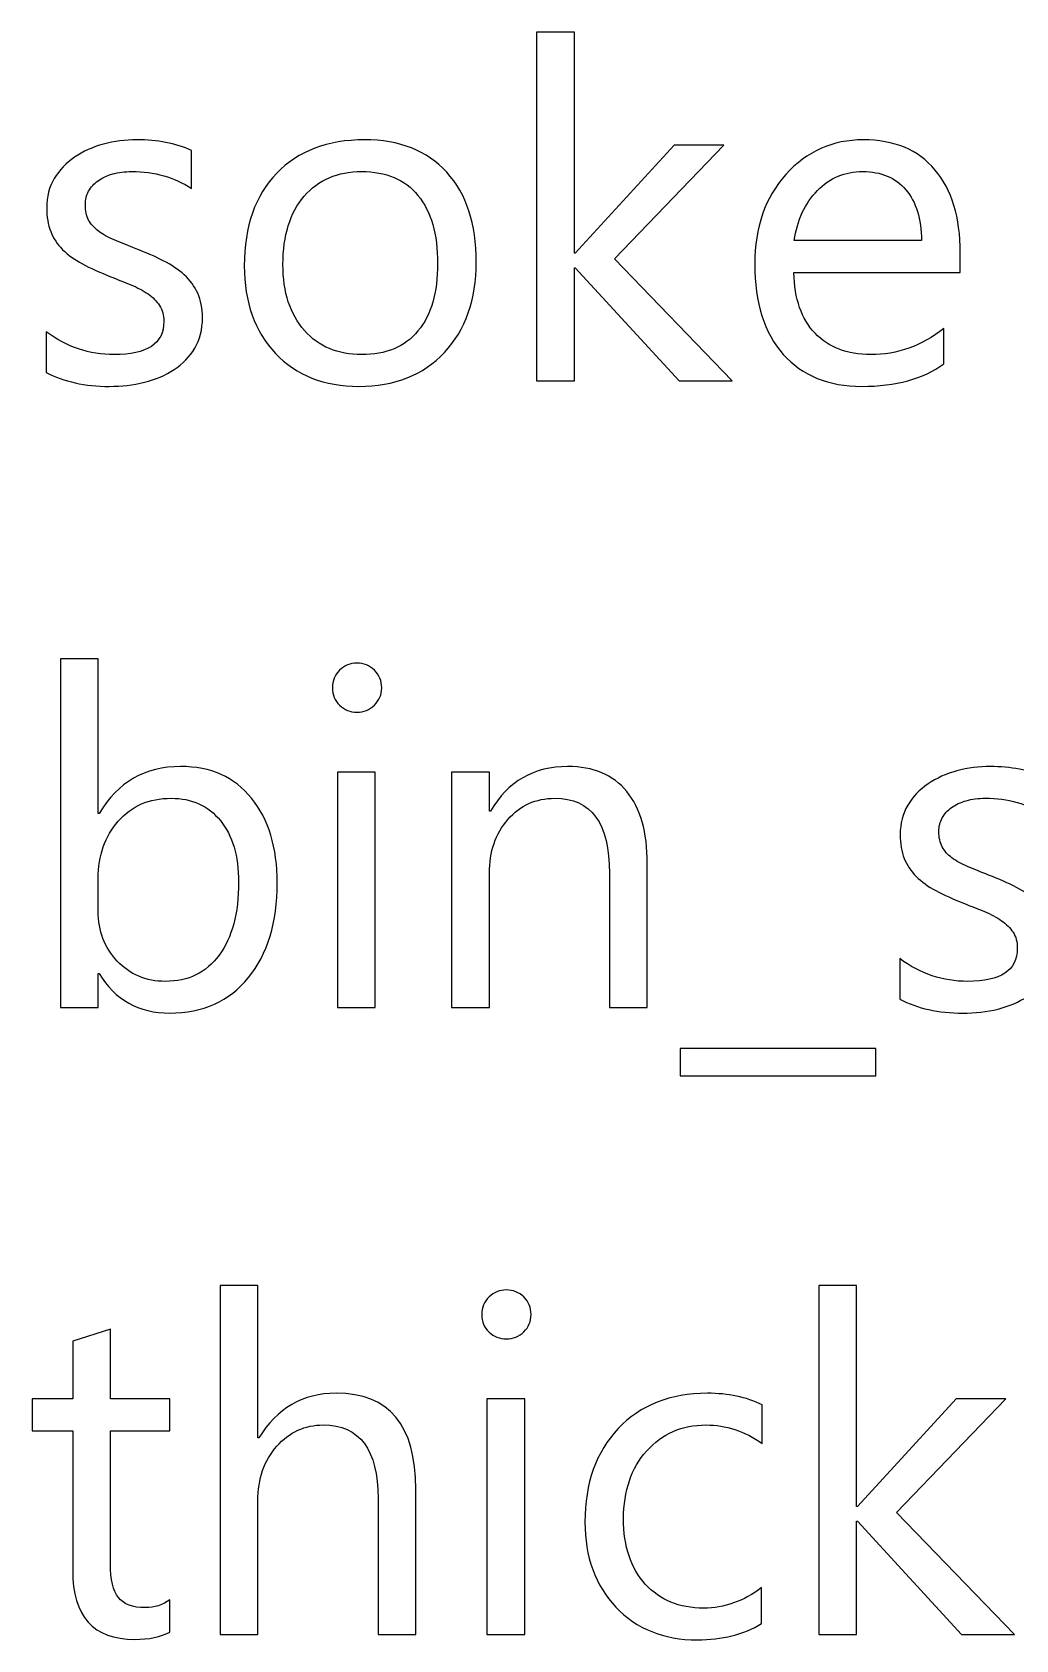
# Model space of a CAD drawing. Header units: centimetres. Extents: x -70 to 51, y -60 to 73.
# Drawn here: x 20.94 to 26.24, y -50.76 to -42.09 of the extents above; entities that cross this region are included whole.
import ezdxf

# ---------------------------------------------------------------- set-up
doc = ezdxf.new("R2010")
doc.units = ezdxf.units.CM
doc.header["$MEASUREMENT"] = 0
doc.layers.add('Layer 1', color=7, linetype='Continuous')

msp = doc.modelspace()

# ---------------------------------------------------------------- linework, layer by layer
at = {"layer": 'Layer 1'}
for points, knots in [([(24.70975, -43.97342), (24.70975, -43.97342), (24.42443, -43.97342), (24.42443, -43.97342), (24.42443, -43.97342), (24.42443, -43.97342), (23.86393, -43.3634), (23.86393, -43.3634), (23.86393, -43.3634), (23.86393, -43.3634), (23.85885, -43.3634), (23.85885, -43.3634), (23.85885, -43.3634), (23.85885, -43.3634), (23.85885, -43.97342), (23.85885, -43.97342), (23.85885, -43.97342), (23.85885, -43.97342), (23.65523, -43.97342), (23.65523, -43.97342), (23.65523, -43.97342), (23.65523, -43.97342), (23.65523, -42.0934), (23.65523, -42.0934), (23.65523, -42.0934), (23.65523, -42.0934), (23.85885, -42.0934), (23.85885, -42.0934), (23.85885, -42.0934), (23.85885, -42.0934), (23.85885, -43.28508), (23.85885, -43.28508), (23.85885, -43.28508), (23.85885, -43.28508), (23.86393, -43.28508), (23.86393, -43.28508), (23.86393, -43.28508), (23.86393, -43.28508), (24.39691, -42.70342), (24.39691, -42.70342), (24.39691, -42.70342), (24.39691, -42.70342), (24.66361, -42.70342), (24.66361, -42.70342), (24.66361, -42.70342), (24.66361, -42.70342), (24.07475, -43.31598), (24.07475, -43.31598), (24.07475, -43.31598), (24.07475, -43.31598), (24.70975, -43.97342), (24.70975, -43.97342)], [0, 0, 0, 0, 0.0714286, 0.0714286, 0.0714286, 0.0714286, 0.1428571, 0.1428571, 0.1428571, 0.1428571, 0.2142857, 0.2142857, 0.2142857, 0.2142857, 0.2857143, 0.2857143, 0.2857143, 0.2857143, 0.3571429, 0.3571429, 0.3571429, 0.3571429, 0.4285714, 0.4285714, 0.4285714, 0.4285714, 0.5, 0.5, 0.5, 0.5, 0.5714286, 0.5714286, 0.5714286, 0.5714286, 0.6428571, 0.6428571, 0.6428571, 0.6428571, 0.7142857, 0.7142857, 0.7142857, 0.7142857, 0.7857143, 0.7857143, 0.7857143, 0.7857143, 0.8571429, 0.8571429, 0.8571429, 0.8571429, 1, 1, 1, 1]), ([(21.01236, -43.9277), (21.01236, -43.9277), (21.01236, -43.70926), (21.01236, -43.70926), (21.01236, -43.70926), (21.12285, -43.79096), (21.24519, -43.83203), (21.37812, -43.83203), (21.37812, -43.83203), (21.55676, -43.83203), (21.64609, -43.77234), (21.64609, -43.65338), (21.64609, -43.65338), (21.64609, -43.61951), (21.63847, -43.59073), (21.62323, -43.56744), (21.62323, -43.56744), (21.60756, -43.54374), (21.58724, -43.52299), (21.561, -43.50479), (21.561, -43.50479), (21.53517, -43.48659), (21.50427, -43.47008), (21.46913, -43.45568), (21.46913, -43.45568), (21.434, -43.44129), (21.39632, -43.42605), (21.35568, -43.41039), (21.35568, -43.41039), (21.29938, -43.38795), (21.25027, -43.36551), (21.20751, -43.34265), (21.20751, -43.34265), (21.16518, -43.32022), (21.12962, -43.29439), (21.10083, -43.26603), (21.10083, -43.26603), (21.07247, -43.23724), (21.05088, -43.20507), (21.03649, -43.16866), (21.03649, -43.16866), (21.02209, -43.13226), (21.0149, -43.0895), (21.0149, -43.04082), (21.0149, -43.04082), (21.0149, -42.98113), (21.02844, -42.92863), (21.05554, -42.88249), (21.05554, -42.88249), (21.08305, -42.83677), (21.11946, -42.79825), (21.16476, -42.76734), (21.16476, -42.76734), (21.21048, -42.73644), (21.26212, -42.71273), (21.32054, -42.69707), (21.32054, -42.69707), (21.37854, -42.68141), (21.43908, -42.67379), (21.50088, -42.67379), (21.50088, -42.67379), (21.61095, -42.67379), (21.70916, -42.69284), (21.79595, -42.73051), (21.79595, -42.73051), (21.79595, -42.73051), (21.79595, -42.93668), (21.79595, -42.93668), (21.79595, -42.93668), (21.70281, -42.87529), (21.59529, -42.84481), (21.47379, -42.84481), (21.47379, -42.84481), (21.43569, -42.84481), (21.4014, -42.84905), (21.3705, -42.85794), (21.3705, -42.85794), (21.34002, -42.8664), (21.31377, -42.87868), (21.29176, -42.89434), (21.29176, -42.89434), (21.27017, -42.91001), (21.25323, -42.92906), (21.24096, -42.95065), (21.24096, -42.95065), (21.2291, -42.97266), (21.22318, -42.99679), (21.22318, -43.02346), (21.22318, -43.02346), (21.22318, -43.05648), (21.2291, -43.084), (21.24096, -43.10643), (21.24096, -43.10643), (21.25323, -43.12887), (21.27059, -43.14877), (21.29387, -43.16612), (21.29387, -43.16612), (21.31673, -43.18348), (21.3451, -43.19914), (21.37812, -43.21311), (21.37812, -43.21311), (21.41114, -43.22708), (21.44881, -43.24232), (21.49115, -43.25883), (21.49115, -43.25883), (21.54703, -43.28042), (21.59783, -43.30244), (21.64228, -43.3253), (21.64228, -43.3253), (21.68673, -43.34816), (21.72483, -43.37356), (21.75658, -43.40234), (21.75658, -43.40234), (21.7879, -43.43071), (21.81203, -43.46373), (21.82897, -43.50098), (21.82897, -43.50098), (21.8459, -43.53823), (21.85437, -43.58226), (21.85437, -43.63348), (21.85437, -43.63348), (21.85437, -43.69656), (21.8404, -43.75117), (21.81288, -43.79731), (21.81288, -43.79731), (21.78494, -43.84346), (21.74811, -43.88198), (21.70197, -43.91246), (21.70197, -43.91246), (21.6554, -43.94336), (21.60206, -43.9658), (21.54195, -43.98104), (21.54195, -43.98104), (21.48141, -43.99586), (21.41833, -44.00305), (21.35187, -44.00305), (21.35187, -44.00305), (21.22148, -44.00305), (21.10803, -43.97808), (21.01236, -43.9277)], [0, 0, 0, 0, 0.0277778, 0.0277778, 0.0277778, 0.0277778, 0.0555556, 0.0555556, 0.0555556, 0.0555556, 0.0833333, 0.0833333, 0.0833333, 0.0833333, 0.1111111, 0.1111111, 0.1111111, 0.1111111, 0.1388889, 0.1388889, 0.1388889, 0.1388889, 0.1666667, 0.1666667, 0.1666667, 0.1666667, 0.1944444, 0.1944444, 0.1944444, 0.1944444, 0.2222222, 0.2222222, 0.2222222, 0.2222222, 0.25, 0.25, 0.25, 0.25, 0.2777778, 0.2777778, 0.2777778, 0.2777778, 0.3055556, 0.3055556, 0.3055556, 0.3055556, 0.3333333, 0.3333333, 0.3333333, 0.3333333, 0.3611111, 0.3611111, 0.3611111, 0.3611111, 0.3888889, 0.3888889, 0.3888889, 0.3888889, 0.4166667, 0.4166667, 0.4166667, 0.4166667, 0.4444444, 0.4444444, 0.4444444, 0.4444444, 0.4722222, 0.4722222, 0.4722222, 0.4722222, 0.5, 0.5, 0.5, 0.5, 0.5277778, 0.5277778, 0.5277778, 0.5277778, 0.5555556, 0.5555556, 0.5555556, 0.5555556, 0.5833333, 0.5833333, 0.5833333, 0.5833333, 0.6111111, 0.6111111, 0.6111111, 0.6111111, 0.6388889, 0.6388889, 0.6388889, 0.6388889, 0.6666667, 0.6666667, 0.6666667, 0.6666667, 0.6944444, 0.6944444, 0.6944444, 0.6944444, 0.7222222, 0.7222222, 0.7222222, 0.7222222, 0.75, 0.75, 0.75, 0.75, 0.7777778, 0.7777778, 0.7777778, 0.7777778, 0.8055556, 0.8055556, 0.8055556, 0.8055556, 0.8333333, 0.8333333, 0.8333333, 0.8333333, 0.8611111, 0.8611111, 0.8611111, 0.8611111, 0.8888889, 0.8888889, 0.8888889, 0.8888889, 0.9166667, 0.9166667, 0.9166667, 0.9166667, 0.9444444, 0.9444444, 0.9444444, 0.9444444, 1, 1, 1, 1]), ([(22.69765, -44.00305), (22.51011, -44.00305), (22.36025, -43.94379), (22.24807, -43.82525), (22.24807, -43.82525), (22.13631, -43.70672), (22.08001, -43.54924), (22.08001, -43.35324), (22.08001, -43.35324), (22.08001, -43.13988), (22.13843, -42.97351), (22.25484, -42.85328), (22.25484, -42.85328), (22.37168, -42.73348), (22.52916, -42.67379), (22.72771, -42.67379), (22.72771, -42.67379), (22.91694, -42.67379), (23.06468, -42.73178), (23.17094, -42.84862), (23.17094, -42.84862), (23.27719, -42.96504), (23.33011, -43.12675), (23.33011, -43.33334), (23.33011, -43.33334), (23.33011, -43.53612), (23.27296, -43.69825), (23.15866, -43.82017), (23.15866, -43.82017), (23.04394, -43.94209), (22.89027, -44.00305), (22.69765, -44.00305)], [0, 0, 0, 0, 0.1111111, 0.1111111, 0.1111111, 0.1111111, 0.2222222, 0.2222222, 0.2222222, 0.2222222, 0.3333333, 0.3333333, 0.3333333, 0.3333333, 0.4444444, 0.4444444, 0.4444444, 0.4444444, 0.5555556, 0.5555556, 0.5555556, 0.5555556, 0.6666667, 0.6666667, 0.6666667, 0.6666667, 0.7777778, 0.7777778, 0.7777778, 0.7777778, 1, 1, 1, 1]), ([(25.93827, -43.38922), (25.93827, -43.38922), (25.04165, -43.38922), (25.04165, -43.38922), (25.04165, -43.38922), (25.04503, -43.53061), (25.08313, -43.63983), (25.15595, -43.71688), (25.15595, -43.71688), (25.22876, -43.7935), (25.32867, -43.83203), (25.45609, -43.83203), (25.45609, -43.83203), (25.59918, -43.83203), (25.73041, -43.78504), (25.85064, -43.69063), (25.85064, -43.69063), (25.85064, -43.69063), (25.85064, -43.88156), (25.85064, -43.88156), (25.85064, -43.88156), (25.73888, -43.96284), (25.59113, -44.00305), (25.40783, -44.00305), (25.40783, -44.00305), (25.22834, -44.00305), (25.08737, -43.94548), (24.98492, -43.83033), (24.98492, -43.83033), (24.88205, -43.71476), (24.83083, -43.55263), (24.83083, -43.3435), (24.83083, -43.3435), (24.83083, -43.1458), (24.88713, -42.98494), (24.99889, -42.86048), (24.99889, -42.86048), (25.11107, -42.73602), (25.25035, -42.67379), (25.4163, -42.67379), (25.4163, -42.67379), (25.58267, -42.67379), (25.71094, -42.72755), (25.80195, -42.83508), (25.80195, -42.83508), (25.89297, -42.94218), (25.93827, -43.09162), (25.93827, -43.28254), (25.93827, -43.28254), (25.93827, -43.28254), (25.93827, -43.38922), (25.93827, -43.38922)], [0, 0, 0, 0, 0.0714286, 0.0714286, 0.0714286, 0.0714286, 0.1428571, 0.1428571, 0.1428571, 0.1428571, 0.2142857, 0.2142857, 0.2142857, 0.2142857, 0.2857143, 0.2857143, 0.2857143, 0.2857143, 0.3571429, 0.3571429, 0.3571429, 0.3571429, 0.4285714, 0.4285714, 0.4285714, 0.4285714, 0.5, 0.5, 0.5, 0.5, 0.5714286, 0.5714286, 0.5714286, 0.5714286, 0.6428571, 0.6428571, 0.6428571, 0.6428571, 0.7142857, 0.7142857, 0.7142857, 0.7142857, 0.7857143, 0.7857143, 0.7857143, 0.7857143, 0.8571429, 0.8571429, 0.8571429, 0.8571429, 1, 1, 1, 1]), ([(22.71247, -42.84481), (22.58208, -42.84481), (22.47879, -42.88926), (22.40259, -42.97816), (22.40259, -42.97816), (22.32639, -43.06706), (22.28829, -43.18941), (22.28829, -43.34604), (22.28829, -43.34604), (22.28829, -43.49632), (22.32681, -43.61486), (22.40386, -43.70164), (22.40386, -43.70164), (22.4809, -43.78842), (22.58377, -43.83203), (22.71247, -43.83203), (22.71247, -43.83203), (22.84412, -43.83203), (22.9453, -43.78927), (23.016, -43.70418), (23.016, -43.70418), (23.08669, -43.61909), (23.12183, -43.49802), (23.12183, -43.34096), (23.12183, -43.34096), (23.12183, -43.18221), (23.08669, -43.05987), (23.016, -42.97393), (23.016, -42.97393), (22.9453, -42.88757), (22.84412, -42.84481), (22.71247, -42.84481)], [0, 0, 0, 0, 0.1111111, 0.1111111, 0.1111111, 0.1111111, 0.2222222, 0.2222222, 0.2222222, 0.2222222, 0.3333333, 0.3333333, 0.3333333, 0.3333333, 0.4444444, 0.4444444, 0.4444444, 0.4444444, 0.5555556, 0.5555556, 0.5555556, 0.5555556, 0.6666667, 0.6666667, 0.6666667, 0.6666667, 0.7777778, 0.7777778, 0.7777778, 0.7777778, 1, 1, 1, 1]), ([(25.72999, -43.21692), (25.72914, -43.09966), (25.70078, -43.00822), (25.64532, -42.9426), (25.64532, -42.9426), (25.58944, -42.87741), (25.51197, -42.84481), (25.41249, -42.84481), (25.41249, -42.84481), (25.31681, -42.84481), (25.23511, -42.8791), (25.16822, -42.94768), (25.16822, -42.94768), (25.10134, -43.01626), (25.05985, -43.10601), (25.04419, -43.21692), (25.04419, -43.21692), (25.04419, -43.21692), (25.72999, -43.21692), (25.72999, -43.21692)], [0, 0, 0, 0, 0.1666667, 0.1666667, 0.1666667, 0.1666667, 0.3333333, 0.3333333, 0.3333333, 0.3333333, 0.5, 0.5, 0.5, 0.5, 0.6666667, 0.6666667, 0.6666667, 0.6666667, 1, 1, 1, 1]), ([(21.29768, -47.16831), (21.29768, -47.16831), (21.2926, -47.16831), (21.2926, -47.16831), (21.2926, -47.16831), (21.2926, -47.16831), (21.2926, -47.35204), (21.2926, -47.35204), (21.2926, -47.35204), (21.2926, -47.35204), (21.08898, -47.35204), (21.08898, -47.35204), (21.08898, -47.35204), (21.08898, -47.35204), (21.08898, -45.47202), (21.08898, -45.47202), (21.08898, -45.47202), (21.08898, -45.47202), (21.2926, -45.47202), (21.2926, -45.47202), (21.2926, -45.47202), (21.2926, -45.47202), (21.2926, -46.30514), (21.2926, -46.30514), (21.2926, -46.30514), (21.2926, -46.30514), (21.29768, -46.30514), (21.29768, -46.30514), (21.29768, -46.30514), (21.39759, -46.13665), (21.54406, -46.05241), (21.73668, -46.05241), (21.73668, -46.05241), (21.89924, -46.05241), (22.02709, -46.10913), (22.11895, -46.22301), (22.11895, -46.22301), (22.21124, -46.33646), (22.25738, -46.48886), (22.25738, -46.67979), (22.25738, -46.67979), (22.25738, -46.8923), (22.20573, -47.06248), (22.10244, -47.19033), (22.10244, -47.19033), (21.99915, -47.31775), (21.85775, -47.38167), (21.67826, -47.38167), (21.67826, -47.38167), (21.5102, -47.38167), (21.38362, -47.31055), (21.29768, -47.16831)], [0, 0, 0, 0, 0.0714286, 0.0714286, 0.0714286, 0.0714286, 0.1428571, 0.1428571, 0.1428571, 0.1428571, 0.2142857, 0.2142857, 0.2142857, 0.2142857, 0.2857143, 0.2857143, 0.2857143, 0.2857143, 0.3571429, 0.3571429, 0.3571429, 0.3571429, 0.4285714, 0.4285714, 0.4285714, 0.4285714, 0.5, 0.5, 0.5, 0.5, 0.5714286, 0.5714286, 0.5714286, 0.5714286, 0.6428571, 0.6428571, 0.6428571, 0.6428571, 0.7142857, 0.7142857, 0.7142857, 0.7142857, 0.7857143, 0.7857143, 0.7857143, 0.7857143, 0.8571429, 0.8571429, 0.8571429, 0.8571429, 1, 1, 1, 1]), ([(22.68622, -45.75946), (22.65024, -45.75946), (22.61891, -45.74718), (22.59351, -45.72221), (22.59351, -45.72221), (22.56769, -45.69765), (22.55499, -45.66633), (22.55499, -45.62823), (22.55499, -45.62823), (22.55499, -45.59013), (22.56769, -45.55838), (22.59351, -45.5334), (22.59351, -45.5334), (22.61891, -45.508), (22.65024, -45.4953), (22.68622, -45.4953), (22.68622, -45.4953), (22.72347, -45.4953), (22.75522, -45.508), (22.78147, -45.5334), (22.78147, -45.5334), (22.80729, -45.55838), (22.82042, -45.59013), (22.82042, -45.62823), (22.82042, -45.62823), (22.82042, -45.66463), (22.80729, -45.69554), (22.78147, -45.72094), (22.78147, -45.72094), (22.75522, -45.74676), (22.72347, -45.75946), (22.68622, -45.75946)], [0, 0, 0, 0, 0.1111111, 0.1111111, 0.1111111, 0.1111111, 0.2222222, 0.2222222, 0.2222222, 0.2222222, 0.3333333, 0.3333333, 0.3333333, 0.3333333, 0.4444444, 0.4444444, 0.4444444, 0.4444444, 0.5555556, 0.5555556, 0.5555556, 0.5555556, 0.6666667, 0.6666667, 0.6666667, 0.6666667, 0.7777778, 0.7777778, 0.7777778, 0.7777778, 1, 1, 1, 1]), ([(22.7857, -47.35204), (22.7857, -47.35204), (22.58208, -47.35204), (22.58208, -47.35204), (22.58208, -47.35204), (22.58208, -47.35204), (22.58208, -46.08204), (22.58208, -46.08204), (22.58208, -46.08204), (22.58208, -46.08204), (22.7857, -46.08204), (22.7857, -46.08204), (22.7857, -46.08204), (22.7857, -46.08204), (22.7857, -47.35204), (22.7857, -47.35204)], [0, 0, 0, 0, 0.2, 0.2, 0.2, 0.2, 0.4, 0.4, 0.4, 0.4, 0.6, 0.6, 0.6, 0.6, 1, 1, 1, 1]), ([(24.2517, -47.35204), (24.2517, -47.35204), (24.04808, -47.35204), (24.04808, -47.35204), (24.04808, -47.35204), (24.04808, -47.35204), (24.04808, -46.62772), (24.04808, -46.62772), (24.04808, -46.62772), (24.04808, -46.35805), (23.94987, -46.22343), (23.75302, -46.22343), (23.75302, -46.22343), (23.65142, -46.22343), (23.56717, -46.26153), (23.50071, -46.33816), (23.50071, -46.33816), (23.43382, -46.41478), (23.4008, -46.5113), (23.4008, -46.62772), (23.4008, -46.62772), (23.4008, -46.62772), (23.4008, -47.35204), (23.4008, -47.35204), (23.4008, -47.35204), (23.4008, -47.35204), (23.19718, -47.35204), (23.19718, -47.35204), (23.19718, -47.35204), (23.19718, -47.35204), (23.19718, -46.08204), (23.19718, -46.08204), (23.19718, -46.08204), (23.19718, -46.08204), (23.4008, -46.08204), (23.4008, -46.08204), (23.4008, -46.08204), (23.4008, -46.08204), (23.4008, -46.29286), (23.4008, -46.29286), (23.4008, -46.29286), (23.4008, -46.29286), (23.40588, -46.29286), (23.40588, -46.29286), (23.40588, -46.29286), (23.50156, -46.13242), (23.64041, -46.05241), (23.82244, -46.05241), (23.82244, -46.05241), (23.9613, -46.05241), (24.06755, -46.09728), (24.14121, -46.18703), (24.14121, -46.18703), (24.21487, -46.27635), (24.2517, -46.40631), (24.2517, -46.57565), (24.2517, -46.57565), (24.2517, -46.57565), (24.2517, -47.35204), (24.2517, -47.35204)], [0, 0, 0, 0, 0.0625, 0.0625, 0.0625, 0.0625, 0.125, 0.125, 0.125, 0.125, 0.1875, 0.1875, 0.1875, 0.1875, 0.25, 0.25, 0.25, 0.25, 0.3125, 0.3125, 0.3125, 0.3125, 0.375, 0.375, 0.375, 0.375, 0.4375, 0.4375, 0.4375, 0.4375, 0.5, 0.5, 0.5, 0.5, 0.5625, 0.5625, 0.5625, 0.5625, 0.625, 0.625, 0.625, 0.625, 0.6875, 0.6875, 0.6875, 0.6875, 0.75, 0.75, 0.75, 0.75, 0.8125, 0.8125, 0.8125, 0.8125, 0.875, 0.875, 0.875, 0.875, 1, 1, 1, 1]), ([(25.6123, -47.30632), (25.6123, -47.30632), (25.6123, -47.08788), (25.6123, -47.08788), (25.6123, -47.08788), (25.72279, -47.16958), (25.84513, -47.21065), (25.97806, -47.21065), (25.97806, -47.21065), (26.1567, -47.21065), (26.24603, -47.15096), (26.24603, -47.032), (26.24603, -47.032), (26.24603, -46.99813), (26.23841, -46.96935), (26.22317, -46.94606), (26.22317, -46.94606), (26.2075, -46.92236), (26.18718, -46.90161), (26.16094, -46.88341), (26.16094, -46.88341), (26.13511, -46.86521), (26.10421, -46.8487), (26.06907, -46.8343), (26.06907, -46.8343), (26.03394, -46.81991), (25.99626, -46.80467), (25.95562, -46.78901), (25.95562, -46.78901), (25.89932, -46.76657), (25.85021, -46.74413), (25.80745, -46.72127), (25.80745, -46.72127), (25.76512, -46.69884), (25.72956, -46.67301), (25.70077, -46.64465), (25.70077, -46.64465), (25.67241, -46.61586), (25.65082, -46.58369), (25.63643, -46.54728), (25.63643, -46.54728), (25.62203, -46.51088), (25.61484, -46.46812), (25.61484, -46.41944), (25.61484, -46.41944), (25.61484, -46.35975), (25.62838, -46.30725), (25.65548, -46.26111), (25.65548, -46.26111), (25.68299, -46.21539), (25.7194, -46.17687), (25.7647, -46.14596), (25.7647, -46.14596), (25.81042, -46.11506), (25.86206, -46.09135), (25.92048, -46.07569), (25.92048, -46.07569), (25.97848, -46.06003), (26.03902, -46.05241), (26.10082, -46.05241), (26.10082, -46.05241), (26.21089, -46.05241), (26.3091, -46.07146), (26.39589, -46.10913), (26.39589, -46.10913), (26.39589, -46.10913), (26.39589, -46.3153), (26.39589, -46.3153), (26.39589, -46.3153), (26.30275, -46.25391), (26.19523, -46.22343), (26.07373, -46.22343), (26.07373, -46.22343), (26.03563, -46.22343), (26.00134, -46.22767), (25.97044, -46.23656), (25.97044, -46.23656), (25.93996, -46.24502), (25.91371, -46.2573), (25.8917, -46.27296), (25.8917, -46.27296), (25.87011, -46.28863), (25.85317, -46.30768), (25.8409, -46.32927), (25.8409, -46.32927), (25.82904, -46.35128), (25.82312, -46.37541), (25.82312, -46.40208), (25.82312, -46.40208), (25.82312, -46.4351), (25.82904, -46.46262), (25.8409, -46.48505), (25.8409, -46.48505), (25.85317, -46.50749), (25.87053, -46.52739), (25.89381, -46.54474), (25.89381, -46.54474), (25.91667, -46.5621), (25.94504, -46.57776), (25.97806, -46.59173), (25.97806, -46.59173), (26.01108, -46.6057), (26.04875, -46.62094), (26.09109, -46.63745), (26.09109, -46.63745), (26.14697, -46.65904), (26.19777, -46.68106), (26.24222, -46.70392), (26.24222, -46.70392), (26.28667, -46.72678), (26.32477, -46.75218), (26.35652, -46.78096), (26.35652, -46.78096), (26.38784, -46.80933), (26.41197, -46.84235), (26.42891, -46.8796), (26.42891, -46.8796), (26.44584, -46.91685), (26.45431, -46.96088), (26.45431, -47.0121), (26.45431, -47.0121), (26.45431, -47.07518), (26.44034, -47.12979), (26.41282, -47.17593), (26.41282, -47.17593), (26.38488, -47.22208), (26.34805, -47.2606), (26.30191, -47.29108), (26.30191, -47.29108), (26.25534, -47.32198), (26.202, -47.34442), (26.14189, -47.35966), (26.14189, -47.35966), (26.08135, -47.37448), (26.01827, -47.38167), (25.95181, -47.38167), (25.95181, -47.38167), (25.82142, -47.38167), (25.70797, -47.3567), (25.6123, -47.30632)], [0, 0, 0, 0, 0.0277778, 0.0277778, 0.0277778, 0.0277778, 0.0555556, 0.0555556, 0.0555556, 0.0555556, 0.0833333, 0.0833333, 0.0833333, 0.0833333, 0.1111111, 0.1111111, 0.1111111, 0.1111111, 0.1388889, 0.1388889, 0.1388889, 0.1388889, 0.1666667, 0.1666667, 0.1666667, 0.1666667, 0.1944444, 0.1944444, 0.1944444, 0.1944444, 0.2222222, 0.2222222, 0.2222222, 0.2222222, 0.25, 0.25, 0.25, 0.25, 0.2777778, 0.2777778, 0.2777778, 0.2777778, 0.3055556, 0.3055556, 0.3055556, 0.3055556, 0.3333333, 0.3333333, 0.3333333, 0.3333333, 0.3611111, 0.3611111, 0.3611111, 0.3611111, 0.3888889, 0.3888889, 0.3888889, 0.3888889, 0.4166667, 0.4166667, 0.4166667, 0.4166667, 0.4444444, 0.4444444, 0.4444444, 0.4444444, 0.4722222, 0.4722222, 0.4722222, 0.4722222, 0.5, 0.5, 0.5, 0.5, 0.5277778, 0.5277778, 0.5277778, 0.5277778, 0.5555556, 0.5555556, 0.5555556, 0.5555556, 0.5833333, 0.5833333, 0.5833333, 0.5833333, 0.6111111, 0.6111111, 0.6111111, 0.6111111, 0.6388889, 0.6388889, 0.6388889, 0.6388889, 0.6666667, 0.6666667, 0.6666667, 0.6666667, 0.6944444, 0.6944444, 0.6944444, 0.6944444, 0.7222222, 0.7222222, 0.7222222, 0.7222222, 0.75, 0.75, 0.75, 0.75, 0.7777778, 0.7777778, 0.7777778, 0.7777778, 0.8055556, 0.8055556, 0.8055556, 0.8055556, 0.8333333, 0.8333333, 0.8333333, 0.8333333, 0.8611111, 0.8611111, 0.8611111, 0.8611111, 0.8888889, 0.8888889, 0.8888889, 0.8888889, 0.9166667, 0.9166667, 0.9166667, 0.9166667, 0.9444444, 0.9444444, 0.9444444, 0.9444444, 1, 1, 1, 1]), ([(21.2926, -46.65608), (21.2926, -46.65608), (21.2926, -46.83346), (21.2926, -46.83346), (21.2926, -46.83346), (21.2926, -46.93844), (21.32647, -47.02777), (21.39505, -47.101), (21.39505, -47.101), (21.46321, -47.17424), (21.54957, -47.21065), (21.65455, -47.21065), (21.65455, -47.21065), (21.77774, -47.21065), (21.87426, -47.16366), (21.94411, -47.06925), (21.94411, -47.06925), (22.01396, -46.97485), (22.0491, -46.84404), (22.0491, -46.67598), (22.0491, -46.67598), (22.0491, -46.53458), (22.0165, -46.42409), (21.95089, -46.34366), (21.95089, -46.34366), (21.88569, -46.26365), (21.79722, -46.22343), (21.68588, -46.22343), (21.68588, -46.22343), (21.56735, -46.22343), (21.47252, -46.2645), (21.40055, -46.34662), (21.40055, -46.34662), (21.32859, -46.42917), (21.2926, -46.53204), (21.2926, -46.65608)], [0, 0, 0, 0, 0.1, 0.1, 0.1, 0.1, 0.2, 0.2, 0.2, 0.2, 0.3, 0.3, 0.3, 0.3, 0.4, 0.4, 0.4, 0.4, 0.5, 0.5, 0.5, 0.5, 0.6, 0.6, 0.6, 0.6, 0.7, 0.7, 0.7, 0.7, 0.8, 0.8, 0.8, 0.8, 1, 1, 1, 1]), ([(25.48318, -47.72034), (25.48318, -47.72034), (24.42908, -47.72034), (24.42908, -47.72034), (24.42908, -47.72034), (24.42908, -47.72034), (24.42908, -47.5726), (24.42908, -47.5726), (24.42908, -47.5726), (24.42908, -47.5726), (25.48318, -47.5726), (25.48318, -47.5726), (25.48318, -47.5726), (25.48318, -47.5726), (25.48318, -47.72034), (25.48318, -47.72034)], [0, 0, 0, 0, 0.2, 0.2, 0.2, 0.2, 0.4, 0.4, 0.4, 0.4, 0.6, 0.6, 0.6, 0.6, 1, 1, 1, 1]), ([(23.00414, -50.73066), (23.00414, -50.73066), (22.80052, -50.73066), (22.80052, -50.73066), (22.80052, -50.73066), (22.80052, -50.73066), (22.80052, -49.99872), (22.80052, -49.99872), (22.80052, -49.99872), (22.80052, -49.73413), (22.70231, -49.60205), (22.50546, -49.60205), (22.50546, -49.60205), (22.4064, -49.60205), (22.32258, -49.64015), (22.25484, -49.71678), (22.25484, -49.71678), (22.18711, -49.7934), (22.15324, -49.89161), (22.15324, -50.01142), (22.15324, -50.01142), (22.15324, -50.01142), (22.15324, -50.73066), (22.15324, -50.73066), (22.15324, -50.73066), (22.15324, -50.73066), (21.94962, -50.73066), (21.94962, -50.73066), (21.94962, -50.73066), (21.94962, -50.73066), (21.94962, -48.85064), (21.94962, -48.85064), (21.94962, -48.85064), (21.94962, -48.85064), (22.15324, -48.85064), (22.15324, -48.85064), (22.15324, -48.85064), (22.15324, -48.85064), (22.15324, -49.67148), (22.15324, -49.67148), (22.15324, -49.67148), (22.15324, -49.67148), (22.15832, -49.67148), (22.15832, -49.67148), (22.15832, -49.67148), (22.25569, -49.51104), (22.39454, -49.43103), (22.57488, -49.43103), (22.57488, -49.43103), (22.86106, -49.43103), (23.00414, -49.60332), (23.00414, -49.94792), (23.00414, -49.94792), (23.00414, -49.94792), (23.00414, -50.73066), (23.00414, -50.73066)], [0, 0, 0, 0, 0.0666667, 0.0666667, 0.0666667, 0.0666667, 0.1333333, 0.1333333, 0.1333333, 0.1333333, 0.2, 0.2, 0.2, 0.2, 0.2666667, 0.2666667, 0.2666667, 0.2666667, 0.3333333, 0.3333333, 0.3333333, 0.3333333, 0.4, 0.4, 0.4, 0.4, 0.4666667, 0.4666667, 0.4666667, 0.4666667, 0.5333333, 0.5333333, 0.5333333, 0.5333333, 0.6, 0.6, 0.6, 0.6, 0.6666667, 0.6666667, 0.6666667, 0.6666667, 0.7333333, 0.7333333, 0.7333333, 0.7333333, 0.8, 0.8, 0.8, 0.8, 0.8666667, 0.8666667, 0.8666667, 0.8666667, 1, 1, 1, 1]), ([(23.4914, -49.13808), (23.45542, -49.13808), (23.42409, -49.1258), (23.39869, -49.10083), (23.39869, -49.10083), (23.37287, -49.07627), (23.36017, -49.04495), (23.36017, -49.00685), (23.36017, -49.00685), (23.36017, -48.96875), (23.37287, -48.937), (23.39869, -48.91202), (23.39869, -48.91202), (23.42409, -48.88662), (23.45542, -48.87392), (23.4914, -48.87392), (23.4914, -48.87392), (23.52865, -48.87392), (23.5604, -48.88662), (23.58665, -48.91202), (23.58665, -48.91202), (23.61247, -48.937), (23.6256, -48.96875), (23.6256, -49.00685), (23.6256, -49.00685), (23.6256, -49.04325), (23.61247, -49.07416), (23.58665, -49.09956), (23.58665, -49.09956), (23.5604, -49.12538), (23.52865, -49.13808), (23.4914, -49.13808)], [0, 0, 0, 0, 0.1111111, 0.1111111, 0.1111111, 0.1111111, 0.2222222, 0.2222222, 0.2222222, 0.2222222, 0.3333333, 0.3333333, 0.3333333, 0.3333333, 0.4444444, 0.4444444, 0.4444444, 0.4444444, 0.5555556, 0.5555556, 0.5555556, 0.5555556, 0.6666667, 0.6666667, 0.6666667, 0.6666667, 0.7777778, 0.7777778, 0.7777778, 0.7777778, 1, 1, 1, 1]), ([(26.22994, -50.73066), (26.22994, -50.73066), (25.94462, -50.73066), (25.94462, -50.73066), (25.94462, -50.73066), (25.94462, -50.73066), (25.38412, -50.12064), (25.38412, -50.12064), (25.38412, -50.12064), (25.38412, -50.12064), (25.37904, -50.12064), (25.37904, -50.12064), (25.37904, -50.12064), (25.37904, -50.12064), (25.37904, -50.73066), (25.37904, -50.73066), (25.37904, -50.73066), (25.37904, -50.73066), (25.17542, -50.73066), (25.17542, -50.73066), (25.17542, -50.73066), (25.17542, -50.73066), (25.17542, -48.85064), (25.17542, -48.85064), (25.17542, -48.85064), (25.17542, -48.85064), (25.37904, -48.85064), (25.37904, -48.85064), (25.37904, -48.85064), (25.37904, -48.85064), (25.37904, -50.04232), (25.37904, -50.04232), (25.37904, -50.04232), (25.37904, -50.04232), (25.38412, -50.04232), (25.38412, -50.04232), (25.38412, -50.04232), (25.38412, -50.04232), (25.9171, -49.46066), (25.9171, -49.46066), (25.9171, -49.46066), (25.9171, -49.46066), (26.1838, -49.46066), (26.1838, -49.46066), (26.1838, -49.46066), (26.1838, -49.46066), (25.59494, -50.07322), (25.59494, -50.07322), (25.59494, -50.07322), (25.59494, -50.07322), (26.22994, -50.73066), (26.22994, -50.73066)], [0, 0, 0, 0, 0.0714286, 0.0714286, 0.0714286, 0.0714286, 0.1428571, 0.1428571, 0.1428571, 0.1428571, 0.2142857, 0.2142857, 0.2142857, 0.2142857, 0.2857143, 0.2857143, 0.2857143, 0.2857143, 0.3571429, 0.3571429, 0.3571429, 0.3571429, 0.4285714, 0.4285714, 0.4285714, 0.4285714, 0.5, 0.5, 0.5, 0.5, 0.5714286, 0.5714286, 0.5714286, 0.5714286, 0.6428571, 0.6428571, 0.6428571, 0.6428571, 0.7142857, 0.7142857, 0.7142857, 0.7142857, 0.7857143, 0.7857143, 0.7857143, 0.7857143, 0.8571429, 0.8571429, 0.8571429, 0.8571429, 1, 1, 1, 1]), ([(21.67826, -50.71838), (21.63042, -50.74463), (21.56692, -50.75775), (21.48861, -50.75775), (21.48861, -50.75775), (21.26593, -50.75775), (21.15502, -50.63372), (21.15502, -50.38564), (21.15502, -50.38564), (21.15502, -50.38564), (21.15502, -49.63423), (21.15502, -49.63423), (21.15502, -49.63423), (21.15502, -49.63423), (20.93658, -49.63423), (20.93658, -49.63423), (20.93658, -49.63423), (20.93658, -49.63423), (20.93658, -49.46066), (20.93658, -49.46066), (20.93658, -49.46066), (20.93658, -49.46066), (21.15502, -49.46066), (21.15502, -49.46066), (21.15502, -49.46066), (21.15502, -49.46066), (21.15502, -49.15078), (21.15502, -49.15078), (21.15502, -49.15078), (21.15502, -49.15078), (21.35822, -49.08474), (21.35822, -49.08474), (21.35822, -49.08474), (21.35822, -49.08474), (21.35822, -49.46066), (21.35822, -49.46066), (21.35822, -49.46066), (21.35822, -49.46066), (21.67826, -49.46066), (21.67826, -49.46066), (21.67826, -49.46066), (21.67826, -49.46066), (21.67826, -49.63423), (21.67826, -49.63423), (21.67826, -49.63423), (21.67826, -49.63423), (21.35822, -49.63423), (21.35822, -49.63423), (21.35822, -49.63423), (21.35822, -49.63423), (21.35822, -50.35008), (21.35822, -50.35008), (21.35822, -50.35008), (21.35822, -50.43517), (21.37261, -50.49571), (21.40182, -50.53212), (21.40182, -50.53212), (21.43061, -50.56852), (21.47845, -50.58673), (21.54576, -50.58673), (21.54576, -50.58673), (21.59698, -50.58673), (21.64101, -50.57276), (21.67826, -50.54439), (21.67826, -50.54439), (21.67826, -50.54439), (21.67826, -50.71838), (21.67826, -50.71838)], [0, 0, 0, 0, 0.0555556, 0.0555556, 0.0555556, 0.0555556, 0.1111111, 0.1111111, 0.1111111, 0.1111111, 0.1666667, 0.1666667, 0.1666667, 0.1666667, 0.2222222, 0.2222222, 0.2222222, 0.2222222, 0.2777778, 0.2777778, 0.2777778, 0.2777778, 0.3333333, 0.3333333, 0.3333333, 0.3333333, 0.3888889, 0.3888889, 0.3888889, 0.3888889, 0.4444444, 0.4444444, 0.4444444, 0.4444444, 0.5, 0.5, 0.5, 0.5, 0.5555556, 0.5555556, 0.5555556, 0.5555556, 0.6111111, 0.6111111, 0.6111111, 0.6111111, 0.6666667, 0.6666667, 0.6666667, 0.6666667, 0.7222222, 0.7222222, 0.7222222, 0.7222222, 0.7777778, 0.7777778, 0.7777778, 0.7777778, 0.8333333, 0.8333333, 0.8333333, 0.8333333, 0.8888889, 0.8888889, 0.8888889, 0.8888889, 1, 1, 1, 1]), ([(23.59088, -50.73066), (23.59088, -50.73066), (23.38726, -50.73066), (23.38726, -50.73066), (23.38726, -50.73066), (23.38726, -50.73066), (23.38726, -49.46066), (23.38726, -49.46066), (23.38726, -49.46066), (23.38726, -49.46066), (23.59088, -49.46066), (23.59088, -49.46066), (23.59088, -49.46066), (23.59088, -49.46066), (23.59088, -50.73066), (23.59088, -50.73066)], [0, 0, 0, 0, 0.2, 0.2, 0.2, 0.2, 0.4, 0.4, 0.4, 0.4, 0.6, 0.6, 0.6, 0.6, 1, 1, 1, 1]), ([(24.86808, -50.67224), (24.77071, -50.73108), (24.65472, -50.76029), (24.52094, -50.76029), (24.52094, -50.76029), (24.33976, -50.76029), (24.19371, -50.70145), (24.08237, -50.58376), (24.08237, -50.58376), (23.97146, -50.46608), (23.91558, -50.31325), (23.91558, -50.12529), (23.91558, -50.12529), (23.91558, -49.91617), (23.97569, -49.7481), (24.09549, -49.6211), (24.09549, -49.6211), (24.2153, -49.49453), (24.37532, -49.43103), (24.57555, -49.43103), (24.57555, -49.43103), (24.68731, -49.43103), (24.78553, -49.45135), (24.87062, -49.49283), (24.87062, -49.49283), (24.87062, -49.49283), (24.87062, -49.70111), (24.87062, -49.70111), (24.87062, -49.70111), (24.77621, -49.63507), (24.67546, -49.60205), (24.56793, -49.60205), (24.56793, -49.60205), (24.43839, -49.60205), (24.33171, -49.64862), (24.24874, -49.74175), (24.24874, -49.74175), (24.16577, -49.83446), (24.12386, -49.95681), (24.12386, -50.10794), (24.12386, -50.10794), (24.12386, -50.25695), (24.16323, -50.37421), (24.24112, -50.46015), (24.24112, -50.46015), (24.31944, -50.54609), (24.424, -50.58927), (24.55566, -50.58927), (24.55566, -50.58927), (24.66657, -50.58927), (24.77071, -50.55244), (24.86808, -50.47878), (24.86808, -50.47878), (24.86808, -50.47878), (24.86808, -50.67224), (24.86808, -50.67224)], [0, 0, 0, 0, 0.0666667, 0.0666667, 0.0666667, 0.0666667, 0.1333333, 0.1333333, 0.1333333, 0.1333333, 0.2, 0.2, 0.2, 0.2, 0.2666667, 0.2666667, 0.2666667, 0.2666667, 0.3333333, 0.3333333, 0.3333333, 0.3333333, 0.4, 0.4, 0.4, 0.4, 0.4666667, 0.4666667, 0.4666667, 0.4666667, 0.5333333, 0.5333333, 0.5333333, 0.5333333, 0.6, 0.6, 0.6, 0.6, 0.6666667, 0.6666667, 0.6666667, 0.6666667, 0.7333333, 0.7333333, 0.7333333, 0.7333333, 0.8, 0.8, 0.8, 0.8, 0.8666667, 0.8666667, 0.8666667, 0.8666667, 1, 1, 1, 1])]:
    msp.add_open_spline(points, degree=3, knots=knots, dxfattribs=at)

doc.saveas('drawing.dxf')
